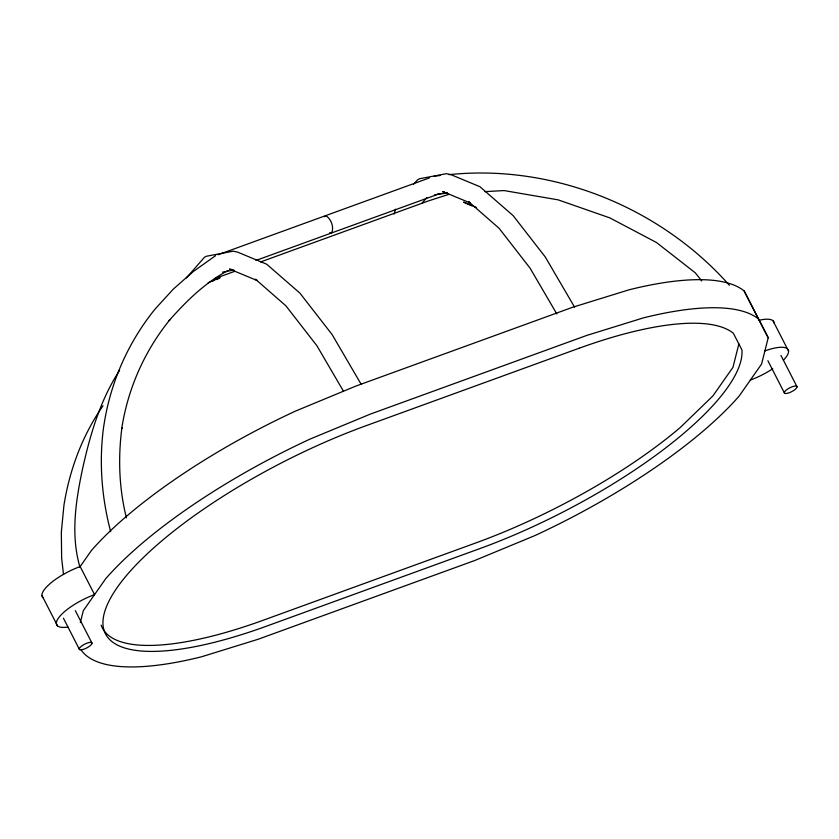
<?xml version="1.0" encoding="UTF-8"?>
<svg xmlns="http://www.w3.org/2000/svg" width="839" height="839" viewBox="0 0 839 839"><rect width="100%" height="100%" fill="white"/><g stroke="black" fill="none" stroke-linecap="round" stroke-linejoin="round"><path stroke-width="1.26" d="M80.313 622.59L83.323 610.645L105.787 578.595A265.617 80.775 -27.1 0 1 309.937 439.122L370.324 414.109L586.849 335.39L643.513 317.845A265.617 80.775 -27.1 0 1 758.529 319.019L768.209 337.75L761.592 364.042L739.128 396.092A265.617 80.775 -27.1 0 1 534.967 535.555L474.58 560.567L258.055 639.287L201.391 656.832A265.617 80.775 -27.1 0 1 81.131 650.015M738.865 343.906L732.971 367.314L712.972 395.84L680.23 427.554A236.451 71.902 -27.1 0 1 475.965 542.885L262.754 620.409A236.451 71.902 -27.1 0 1 101.141 625.097M394.047 214.134L395.463 209.205M43.198 597.903A34.378 10.456 -27.1 0 1 80.166 566.556L91.399 550.531A265.617 80.775 -27.1 0 1 295.559 411.058L355.946 386.055L572.471 307.326L629.135 289.78A265.617 80.775 -27.1 0 1 744.151 290.955L768.209 337.75M119.589 370.387C100.166 400.088 90.119 434.801 82.484 469.19C75.688 501.292 70.56 535.272 79.999 567.342M103.019 405.751C82.432 435.252 69.595 469.735 63.953 505.172L61.331 532.115L61.646 558.292L63.523 574.558M324.284 216.672L325.826 215.707C331.08 218.78 334.383 227.4 331.583 232.948L329.654 232.749M186.373 277.982L204.412 257.321L206.436 256.241L233.252 251.176L237.626 252.14L266.697 264.212L299.922 293.147L332.118 334.572L361.095 384.199M212.917 281.065L215.162 278.454L234.773 271.322M413.512 184.265L417.612 179.808L419.647 178.728L446.463 173.663L450.837 174.627L479.908 186.698L513.132 215.623L545.329 257.059L574.558 307.116M421.786 203.437L426.852 197.543M215.613 255.643L192.823 271.878L173.358 289.077L155.184 308.951C128.168 342.197 110.412 382.574 103.963 424.922L103.753 426.023C98.824 461.314 101.603 497.328 110.675 531.727M216.829 279.576L220.07 277.636L208.208 282.743M218.077 254.752L429.348 177.941M227.925 270.64C205.052 282.607 186.059 301.369 169.069 320.655L169.835 319.806C144.444 351.048 127.759 388.981 121.707 428.771L121.917 427.67C117.984 457.664 119.023 488.424 126.395 517.82M255.968 260.447L438.902 193.935L438.126 194.092L447.061 193.232M260.499 261.967L428.372 200.941L449.012 194.302M434.266 176.148L440.171 175.508M434.434 194.879L447.114 192.509M222.492 272.161L233.913 270.022L229.54 269.057L257.101 280.499L255.476 279.219L285.91 305.836L316.911 345.741L343.329 390.995M449.159 174.648C553.048 163.815 660.366 207.306 729.395 285.291M484.795 191.649L504.04 190.568L558.155 199.85L609.848 217.899L656.476 242.502L695.269 272.811L701.771 280.981M444.859 192.341L442.74 191.544L470.312 202.986L468.686 201.696L499.111 228.323L530.122 268.228L556.823 313.954M476.237 207.369L463.589 202.115L471.833 205.838M772.939 320.655L788.576 351.142M780.952 355.453L797.05 386.81A7.09 2.16 -27.1 0 1 787.611 393.26A7.09 2.16 -27.1 0 1 787.328 389.244A7.09 2.16 -27.1 0 1 797.05 386.81M744.151 290.955L758.529 319.019M80.166 566.556L94.555 594.62A34.378 10.456 -27.1 0 0 59.485 616.717A34.378 10.456 -27.1 0 0 67.969 627.037M75.321 610.645L92.007 643.146A7.09 2.16 -27.1 0 1 82.558 649.596A7.09 2.16 -27.1 0 1 82.285 645.579A7.09 2.16 -27.1 0 1 92.007 643.146M41.95 595.48L57.587 625.967M767.895 360.707L784.538 393.229M63.428 618.186L79.495 649.564M764.895 350.901A34.378 10.456 -27.1 0 1 783.427 360.183M772.771 368.72A34.378 10.456 -27.1 0 1 750.36 380.067M759.222 320.225A34.378 10.456 -27.1 0 1 774.198 323.078M579.078 348.258L365.867 425.782A236.451 71.902 -27.1 0 0 108.86 601.353A236.451 71.902 -27.1 0 0 265.837 626.418L479.038 548.905A236.451 71.902 -27.1 0 0 741.949 349.926L733.338 333.251A236.451 71.902 -27.1 0 0 579.078 348.258"/></g></svg>
